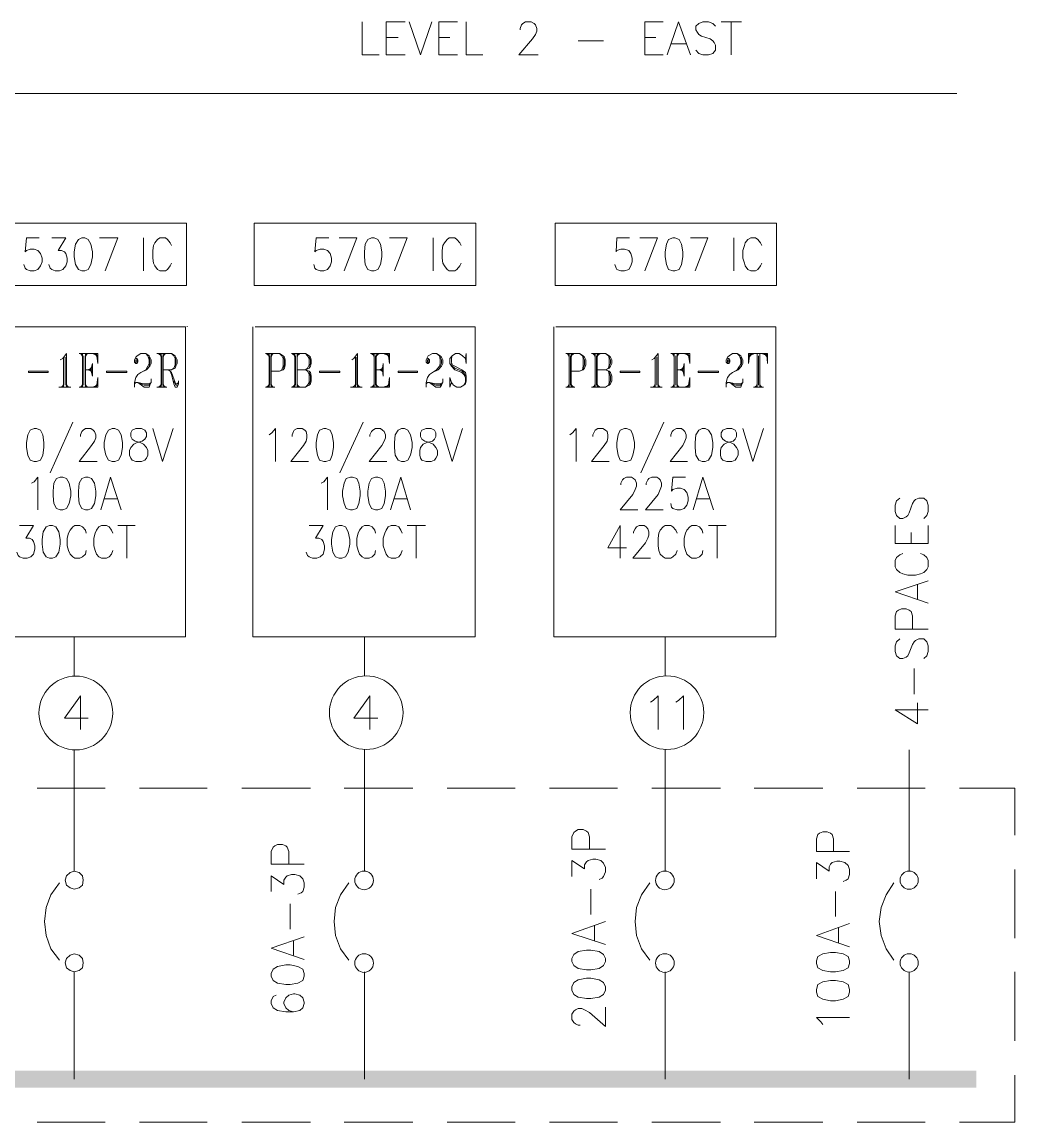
# Model space of a CAD drawing. Header units: inches. Extents: x 0.9 to 46, y 0.8 to 32.4.
# Drawn here: x 39.515 to 41.876, y 10.31 to 12.925 of the extents above; entities that cross this region are included whole.
import ezdxf

# ---------------------------------------------------------------- set-up
doc = ezdxf.new("R2010")
doc.units = ezdxf.units.IN
doc.header["$MEASUREMENT"] = 0
doc.layers.add('PDF_Geometry', color=7, linetype='Continuous')
doc.layers.add('PDF_Solid Fills', color=7, linetype='Continuous')

msp = doc.modelspace()

# ---------------------------------------------------------------- linework, layer by layer
at = {"layer": 'PDF_Geometry', "color": 8, "lineweight": 20, "true_color": 0x808080}
for points in [[(40.3243, 12.9248), (40.3243, 12.8464), (40.3642, 12.8464)], [(40.4258, 12.8464), (40.3808, 12.8464), (40.3808, 12.9248), (40.4258, 12.9248)], [(40.436, 12.9248), (40.4625, 12.8464), (40.4893, 12.9248)], [(40.5509, 12.8464), (40.5059, 12.8464), (40.5059, 12.9248), (40.5509, 12.9248)], [(40.571, 12.9248), (40.571, 12.8464), (40.6109, 12.8464)], [(40.6992, 12.9064), (40.6992, 12.9097), (40.7027, 12.9181), (40.7059, 12.9214), (40.7126, 12.9248), (40.726, 12.9248), (40.7327, 12.9214), (40.7359, 12.9181), (40.7391, 12.9097), (40.7391, 12.9031), (40.7359, 12.8948), (40.7292, 12.8848), (40.696, 12.8464), (40.7426, 12.8464)], [(41.0394, 12.8464), (40.996, 12.8464), (40.996, 12.9248), (41.0394, 12.9248)], [(41.0492, 12.8464), (41.076, 12.9248), (41.1041, 12.8464)], [(41.1641, 12.9148), (41.1577, 12.9214), (41.1475, 12.9248), (41.1341, 12.9248), (41.1242, 12.9214), (41.1175, 12.9148), (41.1175, 12.9064), (41.121, 12.8998), (41.1242, 12.8948), (41.1309, 12.8914), (41.151, 12.8848), (41.1577, 12.8798), (41.1609, 12.8764), (41.1641, 12.8698), (41.1641, 12.8581), (41.1577, 12.8498), (41.1475, 12.8464), (41.1341, 12.8464), (41.1242, 12.8498), (41.1175, 12.8581)], [(41.1775, 12.9248), (41.226, 12.9248)], [(41.2008, 12.9248), (41.2008, 12.8464)], [(40.3808, 12.8881), (40.4092, 12.8881)], [(40.5059, 12.8881), (40.5327, 12.8881)], [(40.8377, 12.8798), (40.8977, 12.8798)], [(40.996, 12.8881), (41.0224, 12.8881)], [(41.0591, 12.8731), (41.0942, 12.8731)], [(41.7374, 12.7548), (2.7, 12.7548)]]:
    msp.add_lwpolyline(points, dxfattribs=at)
at = {"layer": 'PDF_Geometry', "lineweight": 9}
for points in [[(39.3777, 12.4464), (39.9061, 12.4464), (39.9061, 12.2981), (39.3777, 12.2981)], [(40.0675, 12.4464), (40.5943, 12.4464), (40.5943, 12.2981), (40.0675, 12.2981)], [(40.7825, 12.4464), (41.3093, 12.4464), (41.3093, 12.2981), (40.7825, 12.2981)], [(39.6575, 12.4114), (39.6492, 12.4081), (39.6425, 12.3965), (39.6393, 12.3781), (39.6393, 12.3664), (39.6425, 12.3481), (39.6492, 12.3364), (39.6575, 12.3331), (39.6642, 12.3331), (39.6725, 12.3364), (39.6792, 12.3481), (39.6827, 12.3664), (39.6827, 12.3781), (39.6792, 12.3965), (39.6725, 12.4081), (39.6642, 12.4114)], [(40.346, 12.4114), (40.3377, 12.4081), (40.331, 12.3965), (40.3291, 12.3781), (40.3291, 12.3664), (40.331, 12.3481), (40.3377, 12.3364), (40.346, 12.3331), (40.3527, 12.3331), (40.361, 12.3364), (40.3677, 12.3481), (40.3709, 12.3664), (40.3709, 12.3781), (40.3677, 12.3965), (40.361, 12.4081), (40.3527, 12.4114)], [(41.0626, 12.4114), (41.0524, 12.4081), (41.0476, 12.3965), (41.0441, 12.3781), (41.0441, 12.3664), (41.0476, 12.3481), (41.0524, 12.3364), (41.0626, 12.3331), (41.0674, 12.3331), (41.0776, 12.3364), (41.0827, 12.3481), (41.0859, 12.3664), (41.0859, 12.3781), (41.0827, 12.3965), (41.0776, 12.4081), (41.0674, 12.4114)], [(39.6827, 12.0831), (39.6792, 12.0981), (39.6827, 12.1131)], [(39.7861, 12.1164), (39.7894, 12.1164), (39.7894, 12.1215), (39.7861, 12.1215)], [(40.3741, 12.0831), (40.3725, 12.0981), (40.3741, 12.1131)], [(40.4794, 12.1164), (40.4811, 12.1164), (40.4811, 12.1215), (40.4794, 12.1215)], [(41.0891, 12.0831), (41.0859, 12.0981), (41.0891, 12.1131)], [(41.1925, 12.1164), (41.1958, 12.1164), (41.1958, 12.1215), (41.1925, 12.1215)], [(39.5777, 12.0915), (39.5308, 12.0915), (39.5308, 12.0948), (39.5777, 12.0948)], [(39.7644, 12.0915), (39.7159, 12.0915), (39.7159, 12.0948), (39.7644, 12.0948)], [(40.2711, 12.0915), (40.2226, 12.0915), (40.2226, 12.0948), (40.2711, 12.0948)], [(40.4558, 12.0915), (40.4092, 12.0915), (40.4092, 12.0948), (40.4558, 12.0948)], [(40.9842, 12.0915), (40.9376, 12.0915), (40.9376, 12.0948), (40.9842, 12.0948)], [(41.1708, 12.0915), (41.1226, 12.0915), (41.1226, 12.0948), (41.1708, 12.0948)], [(39.5442, 11.9581), (39.5344, 11.9548), (39.5293, 11.9431), (39.5261, 11.9248), (39.5261, 11.9131), (39.5293, 11.8948), (39.5344, 11.8831), (39.5442, 11.8798), (39.5494, 11.8798), (39.5592, 11.8831), (39.5644, 11.8948), (39.5675, 11.9131), (39.5675, 11.9248), (39.5644, 11.9431), (39.5592, 11.9548), (39.5494, 11.9581)], [(39.7293, 11.9581), (39.721, 11.9548), (39.7143, 11.9431), (39.7108, 11.9248), (39.7108, 11.9131), (39.7143, 11.8948), (39.721, 11.8831), (39.7293, 11.8798), (39.736, 11.8798), (39.7443, 11.8831), (39.751, 11.8948), (39.7542, 11.9131), (39.7542, 11.9248), (39.751, 11.9431), (39.7443, 11.9548), (39.736, 11.9581)], [(39.7861, 11.9581), (39.7775, 11.9548), (39.7743, 11.9481), (39.7743, 11.9398), (39.7775, 11.9331), (39.7842, 11.9281), (39.796, 11.9248), (39.8043, 11.9214), (39.811, 11.9131), (39.8142, 11.9064), (39.8142, 11.8948), (39.811, 11.8881), (39.8075, 11.8831), (39.7992, 11.8798), (39.7861, 11.8798), (39.7775, 11.8831), (39.7743, 11.8881), (39.7708, 11.8948), (39.7708, 11.9064), (39.7743, 11.9131), (39.781, 11.9214), (39.7893, 11.9248), (39.8011, 11.9281), (39.8075, 11.9331), (39.811, 11.9398), (39.811, 11.9481), (39.8075, 11.9548), (39.7992, 11.9581)], [(40.2325, 11.9581), (40.2226, 11.9548), (40.2175, 11.9431), (40.2143, 11.9248), (40.2143, 11.9131), (40.2175, 11.8948), (40.2226, 11.8831), (40.2325, 11.8798), (40.2376, 11.8798), (40.2475, 11.8831), (40.2526, 11.8948), (40.2561, 11.9131), (40.2561, 11.9248), (40.2526, 11.9431), (40.2475, 11.9548), (40.2376, 11.9581)], [(40.4175, 11.9581), (40.4092, 11.9548), (40.4025, 11.9431), (40.4009, 11.9248), (40.4009, 11.9131), (40.4025, 11.8948), (40.4092, 11.8831), (40.4175, 11.8798), (40.4242, 11.8798), (40.4325, 11.8831), (40.4392, 11.8948), (40.4427, 11.9131), (40.4427, 11.9248), (40.4392, 11.9431), (40.4325, 11.9548), (40.4242, 11.9581)], [(40.4759, 11.9581), (40.466, 11.9548), (40.4625, 11.9481), (40.4625, 11.9398), (40.466, 11.9331), (40.4727, 11.9281), (40.4842, 11.9248), (40.4925, 11.9214), (40.4992, 11.9131), (40.5027, 11.9064), (40.5027, 11.8948), (40.4992, 11.8881), (40.496, 11.8831), (40.4877, 11.8798), (40.4759, 11.8798), (40.466, 11.8831), (40.4625, 11.8881), (40.4609, 11.8948), (40.4609, 11.9064), (40.4625, 11.9131), (40.4692, 11.9214), (40.4775, 11.9248), (40.4909, 11.9281), (40.496, 11.9331), (40.4992, 11.9398), (40.4992, 11.9481), (40.496, 11.9548), (40.4877, 11.9581)], [(40.9475, 11.9581), (40.9376, 11.9548), (40.9325, 11.9431), (40.9293, 11.9248), (40.9293, 11.9131), (40.9325, 11.8948), (40.9376, 11.8831), (40.9475, 11.8798), (40.9526, 11.8798), (40.9625, 11.8831), (40.9676, 11.8948), (40.9711, 11.9131), (40.9711, 11.9248), (40.9676, 11.9431), (40.9625, 11.9548), (40.9526, 11.9581)], [(41.1325, 11.9581), (41.1242, 11.9548), (41.1175, 11.9431), (41.1159, 11.9248), (41.1159, 11.9131), (41.1175, 11.8948), (41.1242, 11.8831), (41.1325, 11.8798), (41.1392, 11.8798), (41.1475, 11.8831), (41.1542, 11.8948), (41.1577, 11.9131), (41.1577, 11.9248), (41.1542, 11.9431), (41.1475, 11.9548), (41.1392, 11.9581)], [(41.1909, 11.9581), (41.181, 11.9548), (41.1775, 11.9481), (41.1775, 11.9398), (41.181, 11.9331), (41.1877, 11.9281), (41.1992, 11.9248), (41.2075, 11.9214), (41.2142, 11.9131), (41.2177, 11.9064), (41.2177, 11.8948), (41.2142, 11.8881), (41.211, 11.8831), (41.2027, 11.8798), (41.1909, 11.8798), (41.181, 11.8831), (41.1775, 11.8881), (41.1759, 11.8948), (41.1759, 11.9064), (41.1775, 11.9131), (41.1842, 11.9214), (41.1925, 11.9248), (41.2059, 11.9281), (41.211, 11.9331), (41.2142, 11.9398), (41.2142, 11.9481), (41.211, 11.9548), (41.2027, 11.9581)], [(39.6058, 11.8431), (39.5975, 11.8398), (39.5908, 11.8281), (39.5892, 11.8098), (39.5892, 11.7981), (39.5908, 11.7798), (39.5975, 11.7681), (39.6058, 11.7648), (39.6125, 11.7648), (39.6208, 11.7681), (39.6275, 11.7798), (39.631, 11.7981), (39.631, 11.8098), (39.6275, 11.8281), (39.6208, 11.8398), (39.6125, 11.8431)], [(39.6658, 11.8431), (39.6575, 11.8398), (39.6508, 11.8281), (39.6492, 11.8098), (39.6492, 11.7981), (39.6508, 11.7798), (39.6575, 11.7681), (39.6658, 11.7648), (39.6725, 11.7648), (39.6808, 11.7681), (39.6875, 11.7798), (39.691, 11.7981), (39.691, 11.8098), (39.6875, 11.8281), (39.6808, 11.8398), (39.6725, 11.8431)], [(40.2959, 11.8431), (40.2861, 11.8398), (40.281, 11.8281), (40.2774, 11.8098), (40.2774, 11.7981), (40.281, 11.7798), (40.2861, 11.7681), (40.2959, 11.7648), (40.3011, 11.7648), (40.3109, 11.7681), (40.316, 11.7798), (40.3192, 11.7981), (40.3192, 11.8098), (40.316, 11.8281), (40.3109, 11.8398), (40.3011, 11.8431)], [(40.3559, 11.8431), (40.346, 11.8398), (40.3409, 11.8281), (40.3377, 11.8098), (40.3377, 11.7981), (40.3409, 11.7798), (40.346, 11.7681), (40.3559, 11.7648), (40.361, 11.7648), (40.3709, 11.7681), (40.376, 11.7798), (40.3792, 11.7981), (40.3792, 11.8098), (40.376, 11.8281), (40.3709, 11.8398), (40.361, 11.8431)], [(39.5809, 11.7281), (39.5726, 11.7248), (39.5659, 11.7131), (39.5628, 11.6948), (39.5628, 11.6831), (39.5659, 11.6648), (39.5726, 11.6531), (39.5809, 11.6498), (39.5876, 11.6498), (39.5959, 11.6531), (39.6026, 11.6648), (39.6058, 11.6831), (39.6058, 11.6948), (39.6026, 11.7131), (39.5959, 11.7248), (39.5876, 11.7281)], [(40.2691, 11.7281), (40.2609, 11.7248), (40.2541, 11.7131), (40.251, 11.6948), (40.251, 11.6831), (40.2541, 11.6648), (40.2609, 11.6531), (40.2691, 11.6498), (40.2758, 11.6498), (40.2841, 11.6531), (40.2908, 11.6648), (40.2944, 11.6831), (40.2944, 11.6948), (40.2908, 11.7131), (40.2841, 11.7248), (40.2758, 11.7281)], [(39.6393, 10.9065), (39.6294, 10.9031), (39.6208, 10.8948), (39.6176, 10.8848), (39.6208, 10.8731), (39.6294, 10.8665), (39.6393, 10.8631), (39.6508, 10.8665), (39.6594, 10.8731), (39.661, 10.8848), (39.6594, 10.8948), (39.6508, 10.9031)], [(39.6393, 10.7098), (39.6294, 10.7065), (39.6208, 10.6981), (39.6176, 10.6881), (39.6208, 10.6765), (39.6294, 10.6698), (39.6393, 10.6665), (39.6508, 10.6698), (39.6594, 10.6765), (39.661, 10.6881), (39.6594, 10.6981), (39.6508, 10.7065)], [(40.8227, 10.6915), (40.8275, 10.6815), (40.8377, 10.6748), (40.8575, 10.6715), (40.8677, 10.6715), (40.8875, 10.6748), (40.8977, 10.6815), (40.9025, 10.6915), (40.9025, 10.6981), (40.8977, 10.7081), (40.8875, 10.7148), (40.8677, 10.7181), (40.8575, 10.7181), (40.8377, 10.7148), (40.8275, 10.7081), (40.8227, 10.6981)], [(41.4043, 10.6865), (41.4075, 10.6765), (41.4193, 10.6698), (41.4375, 10.6665), (41.4493, 10.6665), (41.4675, 10.6698), (41.4793, 10.6765), (41.4825, 10.6865), (41.4825, 10.6931), (41.4793, 10.7032), (41.4675, 10.7098), (41.4493, 10.7131), (41.4375, 10.7131), (41.4193, 10.7098), (41.4075, 10.7032), (41.4043, 10.6931)], [(40.1077, 10.6565), (40.1125, 10.6465), (40.1227, 10.6398), (40.1425, 10.6365), (40.1527, 10.6365), (40.1709, 10.6398), (40.1827, 10.6465), (40.1859, 10.6565), (40.1859, 10.6631), (40.1827, 10.6731), (40.1709, 10.6798), (40.1527, 10.6831), (40.1425, 10.6831), (40.1227, 10.6798), (40.1125, 10.6731), (40.1077, 10.6631)], [(40.8227, 10.6231), (40.8275, 10.6131), (40.8377, 10.6065), (40.8575, 10.6031), (40.8677, 10.6031), (40.8875, 10.6065), (40.8977, 10.6131), (40.9025, 10.6231), (40.9025, 10.6315), (40.8977, 10.6415), (40.8875, 10.6481), (40.8677, 10.6515), (40.8575, 10.6515), (40.8377, 10.6481), (40.8275, 10.6415), (40.8227, 10.6315)], [(41.4043, 10.6182), (41.4075, 10.6081), (41.4193, 10.6015), (41.4375, 10.5981), (41.4493, 10.5981), (41.4675, 10.6015), (41.4793, 10.6081), (41.4825, 10.6182), (41.4825, 10.6248), (41.4793, 10.6365), (41.4675, 10.6431), (41.4493, 10.6465), (41.4375, 10.6465), (41.4193, 10.6431), (41.4075, 10.6365), (41.4043, 10.6248)]]:
    msp.add_lwpolyline(points, close=True, dxfattribs=at)
for points in [[(39.5561, 12.4114), (39.5261, 12.4114), (39.5226, 12.3781), (39.5261, 12.3815), (39.5344, 12.3848), (39.5442, 12.3848), (39.5525, 12.3815), (39.5592, 12.3748), (39.5628, 12.3631), (39.5628, 12.3548), (39.5592, 12.3448), (39.5525, 12.3364), (39.5442, 12.3331), (39.5344, 12.3331), (39.5261, 12.3364), (39.5226, 12.3398), (39.5194, 12.3481)], [(39.586, 12.4114), (39.6192, 12.4114), (39.601, 12.3815), (39.6093, 12.3815), (39.616, 12.3781), (39.6192, 12.3748), (39.6227, 12.3631), (39.6227, 12.3548), (39.6192, 12.3448), (39.6125, 12.3364), (39.6042, 12.3331), (39.5943, 12.3331), (39.586, 12.3364), (39.5825, 12.3398), (39.5793, 12.3481)], [(39.7127, 12.3331), (39.7427, 12.4114), (39.6993, 12.4114)], [(39.8043, 12.4114), (39.8043, 12.3331)], [(39.871, 12.3931), (39.8675, 12.3998), (39.8611, 12.4081), (39.856, 12.4114), (39.8426, 12.4114), (39.8375, 12.4081), (39.8311, 12.3998), (39.8276, 12.3931), (39.826, 12.3815), (39.826, 12.3631), (39.8276, 12.3514), (39.8311, 12.3448), (39.8375, 12.3364), (39.8426, 12.3331), (39.856, 12.3331), (39.8611, 12.3364), (39.8675, 12.3448), (39.871, 12.3514)], [(40.2443, 12.4114), (40.2143, 12.4114), (40.2111, 12.3781), (40.2143, 12.3815), (40.2242, 12.3848), (40.2325, 12.3848), (40.2411, 12.3815), (40.2475, 12.3748), (40.251, 12.3631), (40.251, 12.3548), (40.2475, 12.3448), (40.2411, 12.3364), (40.2325, 12.3331), (40.2242, 12.3331), (40.2143, 12.3364), (40.2111, 12.3398), (40.2092, 12.3481)], [(40.281, 12.3331), (40.3109, 12.4114), (40.2691, 12.4114)], [(40.4009, 12.3331), (40.4309, 12.4114), (40.3891, 12.4114)], [(40.4925, 12.4114), (40.4925, 12.3331)], [(40.5592, 12.3931), (40.556, 12.3998), (40.5493, 12.4081), (40.5442, 12.4114), (40.5308, 12.4114), (40.526, 12.4081), (40.5193, 12.3998), (40.5158, 12.3931), (40.5142, 12.3815), (40.5142, 12.3631), (40.5158, 12.3514), (40.5193, 12.3448), (40.526, 12.3364), (40.5308, 12.3331), (40.5442, 12.3331), (40.5493, 12.3364), (40.556, 12.3448), (40.5592, 12.3514)], [(40.9593, 12.4114), (40.9293, 12.4114), (40.9277, 12.3781), (40.9293, 12.3815), (40.9392, 12.3848), (40.9475, 12.3848), (40.9577, 12.3815), (40.9625, 12.3748), (40.966, 12.3631), (40.966, 12.3548), (40.9625, 12.3448), (40.9577, 12.3364), (40.9475, 12.3331), (40.9392, 12.3331), (40.9293, 12.3364), (40.9277, 12.3398), (40.9242, 12.3481)], [(40.996, 12.3331), (41.0259, 12.4114), (40.9842, 12.4114)], [(41.1159, 12.3331), (41.1459, 12.4114), (41.1041, 12.4114)], [(41.2075, 12.4114), (41.2075, 12.3331)], [(41.2742, 12.3931), (41.271, 12.3998), (41.2643, 12.4081), (41.2592, 12.4114), (41.2477, 12.4114), (41.241, 12.4081), (41.2343, 12.3998), (41.2327, 12.3931), (41.2292, 12.3815), (41.2292, 12.3631), (41.2327, 12.3514), (41.2343, 12.3448), (41.241, 12.3364), (41.2477, 12.3331), (41.2592, 12.3331), (41.2643, 12.3364), (41.271, 12.3448), (41.2742, 12.3514)], [(39.3761, 12.1998), (39.3761, 11.4631), (39.9041, 11.4631), (39.9041, 12.1998), (39.3809, 12.1998)], [(39.9077, 12.1998), (39.9077, 12.2014)], [(40.0643, 12.1998), (40.0643, 11.4631), (40.5927, 11.4631), (40.5927, 12.1998), (40.0694, 12.1998)], [(40.7793, 12.1998), (40.7793, 11.4631), (41.3077, 11.4631), (41.3077, 12.1998), (40.7841, 12.1998)], [(39.6208, 12.0564), (39.6208, 12.1365), (39.6125, 12.1248), (39.6058, 12.1215)], [(39.6508, 12.1365), (39.6958, 12.1365), (39.6958, 12.1131), (39.6926, 12.1365)], [(39.6543, 12.1365), (39.6594, 12.1314)], [(39.6575, 12.1365), (39.6594, 12.1281)], [(39.6594, 12.1365), (39.6594, 12.0564)], [(39.6658, 12.1365), (39.6658, 12.0564)], [(39.6677, 12.1365), (39.6658, 12.1281)], [(39.6709, 12.1365), (39.6658, 12.1314)], [(39.6827, 12.1365), (39.6958, 12.1314)], [(39.6875, 12.1365), (39.6958, 12.1281)], [(39.691, 12.1365), (39.6958, 12.1248)], [(39.7861, 12.1248), (39.7893, 12.1248), (39.7909, 12.1215), (39.7909, 12.1164), (39.7893, 12.1131), (39.7861, 12.1131), (39.7826, 12.1164), (39.7826, 12.1215), (39.7861, 12.1281), (39.7893, 12.1314), (39.7976, 12.1365), (39.8094, 12.1365), (39.8177, 12.1314), (39.8193, 12.1281), (39.8225, 12.1215), (39.8225, 12.1131), (39.8193, 12.1065), (39.811, 12.0981), (39.7976, 12.0915), (39.7909, 12.0865), (39.7861, 12.0798), (39.7826, 12.0681), (39.7826, 12.0564)], [(39.8094, 12.1365), (39.8142, 12.1314), (39.8177, 12.1215), (39.8177, 12.1131), (39.8142, 12.1065), (39.8094, 12.0981), (39.7976, 12.0915)], [(39.8359, 12.1365), (39.871, 12.1365), (39.8793, 12.1314), (39.8809, 12.1281), (39.8844, 12.1215), (39.8844, 12.1131), (39.8809, 12.1065), (39.8793, 12.1015), (39.871, 12.0981), (39.8509, 12.0981)], [(39.8394, 12.1365), (39.8461, 12.1314)], [(39.8426, 12.1365), (39.8461, 12.1281)], [(39.8461, 12.1365), (39.8461, 12.0564)], [(39.8509, 12.1365), (39.8509, 12.0564)], [(39.8544, 12.1365), (39.8509, 12.1281)], [(39.856, 12.1365), (39.8509, 12.1314)], [(39.871, 12.1365), (39.8761, 12.1314), (39.8793, 12.1248), (39.8793, 12.1098), (39.8761, 12.1015), (39.871, 12.0981)], [(40.0943, 12.1365), (40.1275, 12.1365), (40.1358, 12.1314), (40.1393, 12.1281), (40.1409, 12.1215), (40.1409, 12.1098), (40.1393, 12.1015), (40.1358, 12.0981), (40.1275, 12.0948), (40.1077, 12.0948)], [(40.0959, 12.1365), (40.1026, 12.1314)], [(40.0994, 12.1365), (40.1026, 12.1281)], [(40.1026, 12.1365), (40.1026, 12.0564)], [(40.1077, 12.1365), (40.1077, 12.0564)], [(40.1109, 12.1365), (40.1077, 12.1281)], [(40.1125, 12.1365), (40.1077, 12.1314)], [(40.1275, 12.1365), (40.1326, 12.1314), (40.1358, 12.1248), (40.1358, 12.1065), (40.1326, 12.0981), (40.1275, 12.0948)], [(40.1559, 12.1365), (40.1894, 12.1365), (40.1977, 12.1314), (40.2009, 12.1281), (40.2025, 12.1215), (40.2025, 12.1131), (40.2009, 12.1065), (40.1977, 12.1015), (40.1894, 12.0981), (40.1977, 12.0948), (40.2009, 12.0915), (40.2025, 12.0831), (40.2025, 12.0715), (40.2009, 12.0648), (40.1977, 12.0614), (40.1894, 12.0564), (40.1559, 12.0564)], [(40.1575, 12.1365), (40.1642, 12.1314)], [(40.161, 12.1365), (40.1642, 12.1281)], [(40.1642, 12.1365), (40.1642, 12.0564)], [(40.1693, 12.1365), (40.1693, 12.0564)], [(40.1894, 12.1365), (40.1942, 12.1314), (40.1977, 12.1248), (40.1977, 12.1098), (40.1942, 12.1015), (40.1894, 12.0981), (40.1693, 12.0981)], [(40.1725, 12.1365), (40.1693, 12.1281)], [(40.176, 12.1365), (40.1693, 12.1314)], [(40.3125, 12.0564), (40.3125, 12.1365), (40.3042, 12.1248), (40.2991, 12.1215)], [(40.3441, 12.1365), (40.3891, 12.1365), (40.3891, 12.1131), (40.3859, 12.1365)], [(40.346, 12.1365), (40.3527, 12.1314)], [(40.3492, 12.1365), (40.3527, 12.1281)], [(40.3527, 12.1365), (40.3527, 12.0564)], [(40.3575, 12.1365), (40.3575, 12.0564)], [(40.361, 12.1365), (40.3575, 12.1281)], [(40.3642, 12.1365), (40.3575, 12.1314)], [(40.3741, 12.1365), (40.3891, 12.1314)], [(40.3808, 12.1365), (40.3891, 12.1281)], [(40.3827, 12.1365), (40.3891, 12.1248)], [(40.4794, 12.1248), (40.481, 12.1248), (40.4842, 12.1215), (40.4842, 12.1164), (40.481, 12.1131), (40.4794, 12.1131), (40.4759, 12.1164), (40.4759, 12.1215), (40.4794, 12.1281), (40.481, 12.1314), (40.4909, 12.1365), (40.5008, 12.1365), (40.5094, 12.1314), (40.5126, 12.1281), (40.5158, 12.1215), (40.5158, 12.1131), (40.5126, 12.1065), (40.5043, 12.0981), (40.4909, 12.0915), (40.4842, 12.0865), (40.4794, 12.0798), (40.4759, 12.0681), (40.4759, 12.0564)], [(40.5008, 12.1365), (40.5075, 12.1314), (40.5094, 12.1215), (40.5094, 12.1131), (40.5075, 12.1065), (40.5008, 12.0981), (40.4909, 12.0915)], [(40.5694, 12.1248), (40.571, 12.1365), (40.571, 12.1131), (40.5694, 12.1248), (40.5627, 12.1314), (40.5544, 12.1365), (40.5461, 12.1365), (40.5375, 12.1314), (40.5327, 12.1248), (40.5327, 12.1131), (40.5359, 12.1065), (40.5442, 12.0981), (40.5611, 12.0915), (40.5659, 12.0865), (40.5694, 12.0798), (40.5694, 12.0681), (40.5659, 12.0614)], [(40.8077, 12.1365), (40.8409, 12.1365), (40.8492, 12.1314), (40.8527, 12.1281), (40.8559, 12.1215), (40.8559, 12.1098), (40.8527, 12.1015), (40.8492, 12.0981), (40.8409, 12.0948), (40.8208, 12.0948)], [(40.8109, 12.1365), (40.816, 12.1314)], [(40.8125, 12.1365), (40.816, 12.1281)], [(40.816, 12.1365), (40.816, 12.0564)], [(40.8208, 12.1365), (40.8208, 12.0564)], [(40.8243, 12.1365), (40.8208, 12.1281)], [(40.8275, 12.1365), (40.8208, 12.1314)], [(40.8409, 12.1365), (40.8476, 12.1314), (40.8492, 12.1248), (40.8492, 12.1065), (40.8476, 12.0981), (40.8409, 12.0948)], [(40.8693, 12.1365), (40.9025, 12.1365), (40.9108, 12.1314), (40.9143, 12.1281), (40.9175, 12.1215), (40.9175, 12.1131), (40.9143, 12.1065), (40.9108, 12.1015), (40.9025, 12.0981), (40.9108, 12.0948), (40.9143, 12.0915), (40.9175, 12.0831), (40.9175, 12.0715), (40.9143, 12.0648), (40.9108, 12.0614), (40.9025, 12.0564), (40.8693, 12.0564)], [(40.8725, 12.1365), (40.8776, 12.1314)], [(40.8744, 12.1365), (40.8776, 12.1281)], [(40.8776, 12.1365), (40.8776, 12.0564)], [(40.8827, 12.1365), (40.8827, 12.0564)], [(40.9025, 12.1365), (40.9092, 12.1314), (40.9108, 12.1248), (40.9108, 12.1098), (40.9092, 12.1015), (40.9025, 12.0981), (40.8827, 12.0981)], [(40.8859, 12.1365), (40.8827, 12.1281)], [(40.8894, 12.1365), (40.8827, 12.1314)], [(41.0275, 12.0564), (41.0275, 12.1365), (41.0177, 12.1248), (41.0125, 12.1215)], [(41.0575, 12.1365), (41.1025, 12.1365), (41.1025, 12.1131), (41.0993, 12.1365)], [(41.061, 12.1365), (41.0658, 12.1314)], [(41.0626, 12.1365), (41.0658, 12.1281)], [(41.0658, 12.1365), (41.0658, 12.0564)], [(41.0725, 12.1365), (41.0725, 12.0564)], [(41.0741, 12.1365), (41.0725, 12.1281)], [(41.0776, 12.1365), (41.0725, 12.1314)], [(41.0891, 12.1365), (41.1025, 12.1314)], [(41.0942, 12.1365), (41.1025, 12.1281)], [(41.0977, 12.1365), (41.1025, 12.1248)], [(41.1925, 12.1248), (41.196, 12.1248), (41.1976, 12.1215), (41.1976, 12.1164), (41.196, 12.1131), (41.1925, 12.1131), (41.1893, 12.1164), (41.1893, 12.1215), (41.1925, 12.1281), (41.196, 12.1314), (41.2043, 12.1365), (41.2158, 12.1365), (41.2244, 12.1314), (41.226, 12.1281), (41.2292, 12.1215), (41.2292, 12.1131), (41.226, 12.1065), (41.2177, 12.0981), (41.2043, 12.0915), (41.1976, 12.0865), (41.1925, 12.0798), (41.1893, 12.0681), (41.1893, 12.0564)], [(41.2158, 12.1365), (41.2209, 12.1314), (41.2244, 12.1215), (41.2244, 12.1131), (41.2209, 12.1065), (41.2158, 12.0981), (41.2043, 12.0915)], [(41.286, 12.1365), (41.2876, 12.1131), (41.2876, 12.1365), (41.2426, 12.1365), (41.2426, 12.1131), (41.2458, 12.1365)], [(41.2493, 12.1365), (41.2426, 12.1248)], [(41.2525, 12.1365), (41.2426, 12.1281)], [(41.2576, 12.1365), (41.2426, 12.1314)], [(41.2627, 12.1365), (41.2627, 12.0564)], [(41.2694, 12.1365), (41.2694, 12.0564)], [(41.2742, 12.1365), (41.2876, 12.1314)], [(41.2793, 12.1365), (41.2876, 12.1281)], [(41.2825, 12.1365), (41.2876, 12.1248)], [(39.6141, 12.1281), (39.6141, 12.0564)], [(39.6176, 12.1281), (39.6176, 12.0614)], [(39.6626, 12.1314), (39.6626, 12.0614)], [(39.8177, 12.1281), (39.8193, 12.1215), (39.8193, 12.1131), (39.8177, 12.1065)], [(39.8477, 12.1314), (39.8477, 12.0614)], [(39.8793, 12.1281), (39.8809, 12.1215), (39.8809, 12.1131), (39.8793, 12.1065)], [(40.1042, 12.1314), (40.1042, 12.0614)], [(40.1358, 12.1281), (40.1393, 12.1215), (40.1393, 12.1098), (40.1358, 12.1015)], [(40.1658, 12.1314), (40.1658, 12.0614)], [(40.1977, 12.1281), (40.2009, 12.1215), (40.2009, 12.1131), (40.1977, 12.1065)], [(40.3078, 12.1281), (40.3078, 12.0564)], [(40.3109, 12.1281), (40.3109, 12.0614)], [(40.3559, 12.1314), (40.3559, 12.0614)], [(40.5094, 12.1281), (40.5126, 12.1215), (40.5126, 12.1131), (40.5094, 12.1065)], [(40.5375, 12.1314), (40.5359, 12.1248), (40.5359, 12.1164), (40.5375, 12.1098), (40.5442, 12.1065), (40.5611, 12.0981), (40.5694, 12.0915), (40.571, 12.0831), (40.571, 12.0715), (40.5694, 12.0648), (40.5659, 12.0614), (40.5576, 12.0564), (40.5493, 12.0564), (40.541, 12.0614), (40.5359, 12.0681), (40.5327, 12.0798), (40.5327, 12.0564), (40.5359, 12.0681)], [(40.5359, 12.1131), (40.5375, 12.1065), (40.5442, 12.1015), (40.5611, 12.0948), (40.5659, 12.0915), (40.5694, 12.0831)], [(40.8192, 12.1314), (40.8192, 12.0614)], [(40.8492, 12.1281), (40.8527, 12.1215), (40.8527, 12.1098), (40.8492, 12.1015)], [(40.8808, 12.1314), (40.8808, 12.0614)], [(40.9108, 12.1281), (40.9143, 12.1215), (40.9143, 12.1131), (40.9108, 12.1065)], [(41.0208, 12.1281), (41.0208, 12.0564)], [(41.0244, 12.1281), (41.0244, 12.0614)], [(41.0693, 12.1314), (41.0693, 12.0614)], [(41.2244, 12.1281), (41.226, 12.1215), (41.226, 12.1131), (41.2244, 12.1065)], [(41.2659, 12.1314), (41.2659, 12.0614)], [(39.6658, 12.0981), (39.6827, 12.0981)], [(39.6827, 12.1015), (39.6709, 12.0981), (39.6827, 12.0948)], [(39.6827, 12.1065), (39.676, 12.0981), (39.6827, 12.0915)], [(39.8627, 12.0981), (39.8675, 12.0948), (39.871, 12.0865), (39.8761, 12.0648), (39.8793, 12.0564), (39.8844, 12.0564), (39.8876, 12.0648), (39.8876, 12.0715)], [(39.8675, 12.0948), (39.871, 12.0915), (39.8793, 12.0681), (39.8809, 12.0648), (39.8844, 12.0648), (39.8876, 12.0681)], [(40.1894, 12.0981), (40.1942, 12.0948), (40.1977, 12.0865), (40.1977, 12.0681), (40.1942, 12.0614), (40.1894, 12.0564)], [(40.1977, 12.0915), (40.2009, 12.0831), (40.2009, 12.0715), (40.1977, 12.0648)], [(40.3575, 12.0981), (40.3741, 12.0981)], [(40.3741, 12.1015), (40.3642, 12.0981), (40.3741, 12.0948)], [(40.3741, 12.1065), (40.3693, 12.0981), (40.3741, 12.0915)], [(40.9025, 12.0981), (40.9092, 12.0948), (40.9108, 12.0865), (40.9108, 12.0681), (40.9092, 12.0614), (40.9025, 12.0564)], [(40.9108, 12.0915), (40.9143, 12.0831), (40.9143, 12.0715), (40.9108, 12.0648)], [(41.0725, 12.0981), (41.0891, 12.0981)], [(41.0891, 12.1015), (41.0776, 12.0981), (41.0891, 12.0948)], [(41.0891, 12.1065), (41.0827, 12.0981), (41.0891, 12.0915)], [(39.6026, 12.0564), (39.631, 12.0564)], [(39.6141, 12.0614), (39.6093, 12.0564)], [(39.6141, 12.0648), (39.6125, 12.0564)], [(39.6208, 12.0648), (39.6227, 12.0564)], [(39.6208, 12.0614), (39.6259, 12.0564)], [(39.6508, 12.0564), (39.6958, 12.0564), (39.6958, 12.0798), (39.6926, 12.0564)], [(39.6594, 12.0614), (39.6543, 12.0564)], [(39.6594, 12.0648), (39.6575, 12.0564)], [(39.6658, 12.0648), (39.6677, 12.0564)], [(39.6658, 12.0614), (39.6709, 12.0564)], [(39.6827, 12.0564), (39.6958, 12.0614)], [(39.6875, 12.0564), (39.6958, 12.0648)], [(39.691, 12.0564), (39.6958, 12.0681)], [(39.7826, 12.0648), (39.7861, 12.0681), (39.7909, 12.0681), (39.8059, 12.0648), (39.8177, 12.0648), (39.8225, 12.0681)], [(39.8225, 12.0764), (39.8225, 12.0681), (39.8193, 12.0614), (39.8177, 12.0564), (39.8059, 12.0564), (39.7909, 12.0681), (39.8059, 12.0614), (39.8177, 12.0614), (39.8193, 12.0648)], [(39.8359, 12.0564), (39.8592, 12.0564)], [(39.8461, 12.0614), (39.8394, 12.0564)], [(39.8461, 12.0648), (39.8426, 12.0564)], [(39.8509, 12.0648), (39.8544, 12.0564)], [(39.8509, 12.0614), (39.856, 12.0564)], [(39.8761, 12.0715), (39.8793, 12.0648), (39.8809, 12.0614), (39.8844, 12.0614)], [(40.0943, 12.0564), (40.116, 12.0564)], [(40.1026, 12.0614), (40.0959, 12.0564)], [(40.1026, 12.0648), (40.0994, 12.0564)], [(40.1077, 12.0648), (40.1109, 12.0564)], [(40.1077, 12.0614), (40.1125, 12.0564)], [(40.1642, 12.0614), (40.1575, 12.0564)], [(40.1642, 12.0648), (40.161, 12.0564)], [(40.1693, 12.0648), (40.1725, 12.0564)], [(40.1693, 12.0614), (40.176, 12.0564)], [(40.2959, 12.0564), (40.3243, 12.0564)], [(40.3078, 12.0614), (40.3011, 12.0564)], [(40.3078, 12.0648), (40.3042, 12.0564)], [(40.3125, 12.0648), (40.316, 12.0564)], [(40.3125, 12.0614), (40.3192, 12.0564)], [(40.3441, 12.0564), (40.3891, 12.0564), (40.3891, 12.0798), (40.3859, 12.0564)], [(40.3527, 12.0614), (40.346, 12.0564)], [(40.3527, 12.0648), (40.3492, 12.0564)], [(40.3575, 12.0648), (40.361, 12.0564)], [(40.3575, 12.0614), (40.3642, 12.0564)], [(40.3741, 12.0564), (40.3891, 12.0614)], [(40.3808, 12.0564), (40.3891, 12.0648)], [(40.3827, 12.0564), (40.3891, 12.0681)], [(40.4759, 12.0648), (40.4794, 12.0681), (40.4842, 12.0681), (40.4992, 12.0648), (40.5094, 12.0648), (40.5158, 12.0681)], [(40.5158, 12.0764), (40.5158, 12.0681), (40.5126, 12.0614), (40.5094, 12.0564), (40.4992, 12.0564), (40.4842, 12.0681), (40.4992, 12.0614), (40.5094, 12.0614), (40.5126, 12.0648)], [(40.8077, 12.0564), (40.8294, 12.0564)], [(40.816, 12.0614), (40.8109, 12.0564)], [(40.816, 12.0648), (40.8125, 12.0564)], [(40.8208, 12.0648), (40.8243, 12.0564)], [(40.8208, 12.0614), (40.8275, 12.0564)], [(40.8776, 12.0614), (40.8725, 12.0564)], [(40.8776, 12.0648), (40.8744, 12.0564)], [(40.8827, 12.0648), (40.8859, 12.0564)], [(40.8827, 12.0614), (40.8894, 12.0564)], [(41.0094, 12.0564), (41.0374, 12.0564)], [(41.0208, 12.0614), (41.0161, 12.0564)], [(41.0208, 12.0648), (41.0177, 12.0564)], [(41.0275, 12.0648), (41.0291, 12.0564)], [(41.0275, 12.0614), (41.0326, 12.0564)], [(41.0575, 12.0564), (41.1025, 12.0564), (41.1025, 12.0798), (41.0993, 12.0564)], [(41.0658, 12.0614), (41.061, 12.0564)], [(41.0658, 12.0648), (41.0626, 12.0564)], [(41.0725, 12.0648), (41.0741, 12.0564)], [(41.0725, 12.0614), (41.0776, 12.0564)], [(41.0891, 12.0564), (41.1025, 12.0614)], [(41.0942, 12.0564), (41.1025, 12.0648)], [(41.0977, 12.0564), (41.1025, 12.0681)], [(41.1893, 12.0648), (41.1925, 12.0681), (41.1976, 12.0681), (41.2126, 12.0648), (41.2244, 12.0648), (41.2292, 12.0681)], [(41.2292, 12.0764), (41.2292, 12.0681), (41.226, 12.0614), (41.2244, 12.0564), (41.2126, 12.0564), (41.1976, 12.0681), (41.2126, 12.0614), (41.2244, 12.0614), (41.226, 12.0648)], [(41.2544, 12.0564), (41.2777, 12.0564)], [(41.2627, 12.0614), (41.2576, 12.0564)], [(41.2627, 12.0648), (41.2608, 12.0564)], [(41.2694, 12.0648), (41.271, 12.0564)], [(41.2694, 12.0614), (41.2742, 12.0564)], [(39.6358, 11.9731), (39.5825, 11.8531)], [(39.6543, 11.9398), (39.6543, 11.9431), (39.6575, 11.9515), (39.661, 11.9548), (39.6658, 11.9581), (39.6792, 11.9581), (39.6843, 11.9548), (39.6875, 11.9515), (39.691, 11.9431), (39.691, 11.9364), (39.6875, 11.9281), (39.6808, 11.9181), (39.6508, 11.8798), (39.6942, 11.8798)], [(39.826, 11.9581), (39.8493, 11.8798), (39.8742, 11.9581)], [(40.1026, 11.9431), (40.1093, 11.9481), (40.1176, 11.9581), (40.1176, 11.8798)], [(40.1575, 11.9398), (40.1575, 11.9431), (40.161, 11.9515), (40.1626, 11.9548), (40.1693, 11.9581), (40.1811, 11.9581), (40.1875, 11.9548), (40.191, 11.9515), (40.1926, 11.9431), (40.1926, 11.9364), (40.191, 11.9281), (40.1843, 11.9181), (40.1543, 11.8798), (40.1961, 11.8798)], [(40.3259, 11.9731), (40.2711, 11.8531)], [(40.3425, 11.9398), (40.3425, 11.9431), (40.346, 11.9515), (40.3492, 11.9548), (40.3559, 11.9581), (40.3677, 11.9581), (40.3725, 11.9548), (40.376, 11.9515), (40.3792, 11.9431), (40.3792, 11.9364), (40.376, 11.9281), (40.3709, 11.9181), (40.3409, 11.8798), (40.3827, 11.8798)], [(40.5142, 11.9581), (40.5375, 11.8798), (40.5627, 11.9581)], [(40.8176, 11.9431), (40.8243, 11.9481), (40.8326, 11.9581), (40.8326, 11.8798)], [(40.8725, 11.9398), (40.8725, 11.9431), (40.876, 11.9515), (40.8776, 11.9548), (40.8843, 11.9581), (40.8958, 11.9581), (40.9025, 11.9548), (40.906, 11.9515), (40.9076, 11.9431), (40.9076, 11.9364), (40.906, 11.9281), (40.8993, 11.9181), (40.8693, 11.8798), (40.9108, 11.8798)], [(41.0409, 11.9731), (40.9861, 11.8531)], [(41.0575, 11.9398), (41.0575, 11.9431), (41.061, 11.9515), (41.0642, 11.9548), (41.0709, 11.9581), (41.0827, 11.9581), (41.0875, 11.9548), (41.091, 11.9515), (41.0942, 11.9431), (41.0942, 11.9364), (41.091, 11.9281), (41.0859, 11.9181), (41.0559, 11.8798), (41.0977, 11.8798)], [(41.2292, 11.9581), (41.2525, 11.8798), (41.2777, 11.9581)], [(39.5375, 11.8281), (39.5442, 11.8314), (39.5525, 11.8431), (39.5525, 11.7648)], [(39.7025, 11.7648), (39.7258, 11.8431), (39.751, 11.7648)], [(40.2261, 11.8281), (40.2325, 11.8314), (40.2411, 11.8431), (40.2411, 11.7648)], [(40.391, 11.7648), (40.4159, 11.8431), (40.4392, 11.7648)], [(40.9392, 11.8248), (40.9392, 11.8281), (40.9427, 11.8364), (40.9459, 11.8398), (40.9526, 11.8431), (40.9644, 11.8431), (40.9692, 11.8398), (40.9727, 11.8364), (40.9759, 11.8281), (40.9759, 11.8214), (40.9727, 11.8131), (40.9676, 11.8014), (40.9376, 11.7648), (40.9794, 11.7648)], [(40.9991, 11.8248), (40.9991, 11.8281), (41.0027, 11.8364), (41.0058, 11.8398), (41.0125, 11.8431), (41.0244, 11.8431), (41.0291, 11.8398), (41.0326, 11.8364), (41.0358, 11.8281), (41.0358, 11.8214), (41.0326, 11.8131), (41.0275, 11.8014), (40.9976, 11.7648), (41.0394, 11.7648)], [(41.0926, 11.8431), (41.0626, 11.8431), (41.0591, 11.8098), (41.0626, 11.8131), (41.0725, 11.8164), (41.0808, 11.8164), (41.0891, 11.8131), (41.0958, 11.8065), (41.0993, 11.7948), (41.0993, 11.7864), (41.0958, 11.7765), (41.0891, 11.7681), (41.0808, 11.7648), (41.0725, 11.7648), (41.0626, 11.7681), (41.0591, 11.7714), (41.0575, 11.7798)], [(41.1108, 11.7648), (41.1341, 11.8431), (41.1593, 11.7648)], [(39.7108, 11.7915), (39.7408, 11.7915)], [(40.4009, 11.7915), (40.4309, 11.7915)], [(41.1191, 11.7915), (41.1491, 11.7915)], [(41.6025, 11.7931), (41.5942, 11.7864), (41.591, 11.7765), (41.591, 11.7615), (41.5942, 11.7514), (41.6025, 11.7448), (41.6092, 11.7448), (41.6175, 11.7481), (41.621, 11.7514), (41.6242, 11.7581), (41.6325, 11.7798), (41.636, 11.7864), (41.6392, 11.7898), (41.6475, 11.7931), (41.6593, 11.7931), (41.666, 11.7864), (41.6692, 11.7765), (41.6692, 11.7615), (41.666, 11.7514), (41.6593, 11.7448)], [(39.5092, 11.7281), (39.5427, 11.7281), (39.5241, 11.6981), (39.5328, 11.6981), (39.5391, 11.6948), (39.5427, 11.6898), (39.5458, 11.6798), (39.5458, 11.6715), (39.5427, 11.6598), (39.536, 11.6531), (39.5277, 11.6498), (39.5178, 11.6498), (39.5092, 11.6531), (39.506, 11.6565), (39.5028, 11.6648)], [(39.6677, 11.7098), (39.6658, 11.7164), (39.6594, 11.7248), (39.6527, 11.7281), (39.6409, 11.7281), (39.6358, 11.7248), (39.6294, 11.7164), (39.6259, 11.7098), (39.6227, 11.6981), (39.6227, 11.6798), (39.6259, 11.6681), (39.6294, 11.6598), (39.6358, 11.6531), (39.6409, 11.6498), (39.6527, 11.6498), (39.6594, 11.6531), (39.6658, 11.6598), (39.6677, 11.6681)], [(39.7309, 11.7098), (39.7277, 11.7164), (39.7226, 11.7248), (39.7159, 11.7281), (39.7044, 11.7281), (39.6977, 11.7248), (39.6926, 11.7164), (39.6894, 11.7098), (39.6859, 11.6981), (39.6859, 11.6798), (39.6894, 11.6681), (39.6926, 11.6598), (39.6977, 11.6531), (39.7044, 11.6498), (39.7159, 11.6498), (39.7226, 11.6531), (39.7277, 11.6598), (39.7309, 11.6681)], [(39.7427, 11.7281), (39.7842, 11.7281)], [(39.7644, 11.7281), (39.7644, 11.6498)], [(40.1977, 11.7281), (40.2309, 11.7281), (40.2127, 11.6981), (40.221, 11.6981), (40.2277, 11.6948), (40.2309, 11.6898), (40.2344, 11.6798), (40.2344, 11.6715), (40.2309, 11.6598), (40.2242, 11.6531), (40.2159, 11.6498), (40.206, 11.6498), (40.1977, 11.6531), (40.1942, 11.6565), (40.191, 11.6648)], [(40.3559, 11.7098), (40.3543, 11.7164), (40.3476, 11.7248), (40.3409, 11.7281), (40.3291, 11.7281), (40.3243, 11.7248), (40.3176, 11.7164), (40.3141, 11.7098), (40.3109, 11.6981), (40.3109, 11.6798), (40.3141, 11.6681), (40.3176, 11.6598), (40.3243, 11.6531), (40.3291, 11.6498), (40.3409, 11.6498), (40.3476, 11.6531), (40.3543, 11.6598), (40.3559, 11.6681)], [(40.4191, 11.7098), (40.4159, 11.7164), (40.4108, 11.7248), (40.4041, 11.7281), (40.3926, 11.7281), (40.3859, 11.7248), (40.3808, 11.7164), (40.3776, 11.7098), (40.3741, 11.6981), (40.3741, 11.6798), (40.3776, 11.6681), (40.3808, 11.6598), (40.3859, 11.6531), (40.3926, 11.6498), (40.4041, 11.6498), (40.4108, 11.6531), (40.4159, 11.6598), (40.4191, 11.6681)], [(40.4309, 11.7281), (40.4743, 11.7281)], [(40.4526, 11.7281), (40.4526, 11.6498)], [(40.9376, 11.6498), (40.9376, 11.7281), (40.9076, 11.6748), (40.9526, 11.6748)], [(40.9692, 11.7098), (40.9692, 11.7131), (40.9727, 11.7198), (40.9759, 11.7248), (40.9826, 11.7281), (40.9944, 11.7281), (40.9991, 11.7248), (41.0027, 11.7198), (41.0058, 11.7131), (41.0058, 11.7048), (41.0027, 11.6981), (40.9976, 11.6865), (40.9676, 11.6498), (41.0094, 11.6498)], [(41.0725, 11.7098), (41.0693, 11.7164), (41.0626, 11.7248), (41.0575, 11.7281), (41.0441, 11.7281), (41.0394, 11.7248), (41.0326, 11.7164), (41.0291, 11.7098), (41.0275, 11.6981), (41.0275, 11.6798), (41.0291, 11.6681), (41.0326, 11.6598), (41.0394, 11.6531), (41.0441, 11.6498), (41.0575, 11.6498), (41.0626, 11.6531), (41.0693, 11.6598), (41.0725, 11.6681)], [(41.1341, 11.7098), (41.1325, 11.7164), (41.1258, 11.7248), (41.1191, 11.7281), (41.1076, 11.7281), (41.1025, 11.7248), (41.0958, 11.7164), (41.0926, 11.7098), (41.0891, 11.6981), (41.0891, 11.6798), (41.0926, 11.6681), (41.0958, 11.6598), (41.1025, 11.6531), (41.1076, 11.6498), (41.1191, 11.6498), (41.1258, 11.6531), (41.1325, 11.6598), (41.1341, 11.6681)], [(41.1475, 11.7281), (41.1893, 11.7281)], [(41.1676, 11.7281), (41.1676, 11.6498)], [(41.6692, 11.7281), (41.6692, 11.6848), (41.591, 11.6848), (41.591, 11.7281)], [(41.6293, 11.6848), (41.6293, 11.7114)], [(41.6092, 11.6614), (41.6025, 11.6581), (41.5942, 11.6515), (41.591, 11.6448), (41.591, 11.6298), (41.5942, 11.6231), (41.6025, 11.6165), (41.6092, 11.6131), (41.621, 11.6098), (41.6392, 11.6098), (41.651, 11.6131), (41.6593, 11.6165), (41.666, 11.6231), (41.6692, 11.6298), (41.6692, 11.6448), (41.666, 11.6515), (41.6593, 11.6581), (41.651, 11.6614)], [(41.6692, 11.5431), (41.591, 11.5698), (41.6692, 11.5964)], [(41.6443, 11.5531), (41.6443, 11.5865)], [(41.6692, 11.4815), (41.591, 11.4815), (41.591, 11.5131), (41.5942, 11.5231), (41.5993, 11.5264), (41.606, 11.5298), (41.6175, 11.5298), (41.6242, 11.5264), (41.6293, 11.5231), (41.6325, 11.5131), (41.6325, 11.4815)], [(39.6393, 11.3698), (39.6393, 11.4631)], [(40.3291, 11.3698), (40.3291, 11.4631)], [(41.0441, 11.3698), (41.0441, 11.4631)], [(41.6025, 11.4581), (41.5942, 11.4515), (41.591, 11.4414), (41.591, 11.4281), (41.5942, 11.4181), (41.6025, 11.4115), (41.6092, 11.4115), (41.6175, 11.4148), (41.621, 11.4181), (41.6242, 11.4248), (41.6325, 11.4448), (41.636, 11.4515), (41.6392, 11.4548), (41.6475, 11.4581), (41.6593, 11.4581), (41.666, 11.4515), (41.6692, 11.4414), (41.6692, 11.4281), (41.666, 11.4181), (41.6593, 11.4115)], [(41.636, 11.3265), (41.636, 11.3881)], [(39.6543, 11.2431), (39.6543, 11.3231), (39.616, 11.2698), (39.6725, 11.2698)], [(40.3425, 11.2431), (40.3425, 11.3231), (40.3042, 11.2698), (40.361, 11.2698)], [(41.0094, 11.3081), (41.0161, 11.3115), (41.0275, 11.3231), (41.0275, 11.2431)], [(41.0693, 11.3081), (41.076, 11.3115), (41.0875, 11.3231), (41.0875, 11.2431)], [(41.6692, 11.2898), (41.591, 11.2898), (41.6443, 11.2565), (41.6443, 11.3065)], [(39.6393, 10.9065), (39.6393, 11.1948)], [(40.3291, 10.9065), (40.3291, 11.1948)], [(41.0441, 10.9065), (41.0441, 11.1948)], [(41.6242, 10.9065), (41.6242, 11.1948)], [(39.5509, 11.1031), (39.7127, 11.1031)], [(39.7944, 11.1031), (39.9558, 11.1031)], [(40.0375, 11.1031), (40.2009, 11.1031)], [(40.281, 11.1031), (40.4443, 11.1031)], [(40.526, 11.1031), (40.6874, 11.1031)], [(40.7691, 11.1031), (40.9309, 11.1031)], [(41.0125, 11.1031), (41.1759, 11.1031)], [(41.256, 11.1031), (41.4193, 11.1031)], [(41.501, 11.1031), (41.6625, 11.1031)], [(41.7441, 11.1031), (41.8759, 11.1031), (41.8759, 10.9915)], [(40.9025, 10.9581), (40.8227, 10.9581), (40.8227, 10.9881), (40.8275, 10.9981), (40.831, 11.0015), (40.8377, 11.0048), (40.8492, 11.0048), (40.8575, 11.0015), (40.861, 10.9981), (40.8642, 10.9881), (40.8642, 10.9581)], [(41.4825, 10.9531), (41.4043, 10.9531), (41.4043, 10.9831), (41.4075, 10.9931), (41.4111, 10.9965), (41.4193, 10.9998), (41.4292, 10.9998), (41.4375, 10.9965), (41.441, 10.9931), (41.4442, 10.9831), (41.4442, 10.9531)], [(40.1859, 10.9231), (40.1077, 10.9231), (40.1077, 10.9531), (40.1125, 10.9632), (40.116, 10.9665), (40.1227, 10.9698), (40.1342, 10.9698), (40.1425, 10.9665), (40.146, 10.9632), (40.1492, 10.9531), (40.1492, 10.9231)], [(40.8227, 10.8931), (40.8227, 10.9315), (40.8527, 10.9115), (40.8527, 10.9215), (40.8575, 10.9281), (40.861, 10.9315), (40.8725, 10.9348), (40.8792, 10.9348), (40.891, 10.9315), (40.8977, 10.9248), (40.9025, 10.9148), (40.9025, 10.9048), (40.8977, 10.8931), (40.8942, 10.8898), (40.8875, 10.8864)], [(41.4043, 10.8881), (41.4043, 10.9265), (41.4343, 10.9065), (41.4343, 10.9165), (41.4375, 10.9231), (41.441, 10.9265), (41.4525, 10.9298), (41.4592, 10.9298), (41.471, 10.9265), (41.4793, 10.9198), (41.4825, 10.9098), (41.4825, 10.8981), (41.4793, 10.8881), (41.4742, 10.8848), (41.4675, 10.8815)], [(41.8759, 10.9098), (41.8759, 10.7465)], [(40.1077, 10.8581), (40.1077, 10.8948), (40.1377, 10.8748), (40.1377, 10.8848), (40.1425, 10.8915), (40.146, 10.8948), (40.1559, 10.8981), (40.1642, 10.8981), (40.176, 10.8948), (40.1827, 10.8881), (40.1859, 10.8781), (40.1859, 10.8681), (40.1827, 10.8581), (40.1792, 10.8548), (40.1709, 10.8515)], [(39.6042, 10.8781), (39.5841, 10.8498), (39.5726, 10.8198), (39.5691, 10.7865), (39.5726, 10.7531), (39.5841, 10.7215), (39.6042, 10.6948)], [(40.2924, 10.8781), (40.2727, 10.8498), (40.2609, 10.8198), (40.2577, 10.7865), (40.2609, 10.7531), (40.2727, 10.7215), (40.2924, 10.6948)], [(40.8677, 10.8031), (40.8677, 10.8631)], [(41.0074, 10.8781), (40.9877, 10.8498), (40.9759, 10.8198), (40.9727, 10.7865), (40.9759, 10.7531), (40.9877, 10.7215), (41.0074, 10.6948)], [(41.4493, 10.7981), (41.4493, 10.8581)], [(41.5875, 10.8781), (41.5693, 10.8498), (41.5575, 10.8198), (41.5527, 10.7865), (41.5575, 10.7531), (41.5693, 10.7215), (41.5875, 10.6948)], [(40.1527, 10.7681), (40.1527, 10.8281)], [(40.9025, 10.7315), (40.8227, 10.7582), (40.9025, 10.7865)], [(40.876, 10.7415), (40.876, 10.7765)], [(41.4825, 10.7265), (41.4043, 10.7531), (41.4825, 10.7815)], [(40.1859, 10.6965), (40.1077, 10.7231), (40.1859, 10.7498)], [(41.456, 10.7365), (41.456, 10.7715)], [(40.161, 10.7065), (40.161, 10.7398)], [(39.6393, 10.6665), (39.6393, 10.4115)], [(40.3291, 10.6665), (40.3291, 10.4115)], [(41.0441, 10.6665), (41.0441, 10.4115)], [(41.6242, 10.6665), (41.6242, 10.4115)], [(41.8759, 10.6665), (41.8759, 10.5031)], [(40.1192, 10.6115), (40.1125, 10.6081), (40.1077, 10.5981), (40.1077, 10.5915), (40.1125, 10.5815), (40.1227, 10.5748), (40.1425, 10.5715), (40.161, 10.5715), (40.176, 10.5748), (40.1827, 10.5815), (40.1859, 10.5915), (40.1859, 10.5948), (40.1827, 10.6048), (40.176, 10.6115), (40.1642, 10.6148), (40.161, 10.6148), (40.1492, 10.6115), (40.1425, 10.6048), (40.1377, 10.5948), (40.1377, 10.5915), (40.1425, 10.5815), (40.1492, 10.5748), (40.161, 10.5715)], [(40.8425, 10.5398), (40.8377, 10.5398), (40.831, 10.5431), (40.8275, 10.5465), (40.8227, 10.5531), (40.8227, 10.5665), (40.8275, 10.5731), (40.831, 10.5765), (40.8377, 10.5798), (40.846, 10.5798), (40.8527, 10.5765), (40.8642, 10.5698), (40.9025, 10.5365), (40.9025, 10.5831)], [(41.4193, 10.5415), (41.4142, 10.5482), (41.4043, 10.5581), (41.4825, 10.5581)], [(41.8759, 10.4215), (41.8759, 10.3098), (41.7441, 10.3098)], [(39.7127, 10.3098), (39.5509, 10.3098)], [(39.9558, 10.3098), (39.7944, 10.3098)], [(40.2009, 10.3098), (40.0375, 10.3098)], [(40.4443, 10.3098), (40.281, 10.3098)], [(40.6874, 10.3098), (40.526, 10.3098)], [(40.9309, 10.3098), (40.7691, 10.3098)], [(41.1759, 10.3098), (41.0125, 10.3098)], [(41.4193, 10.3098), (41.256, 10.3098)], [(41.6625, 10.3098), (41.501, 10.3098)]]:
    msp.add_lwpolyline(points, dxfattribs=at)
for centre, radius in [((39.6432, 11.2821), 0.0877), ((40.3335, 11.2829), 0.0875), ((41.0485, 11.2829), 0.0875), ((40.3285, 10.8843), 0.0222), ((41.0435, 10.8843), 0.0222), ((41.6243, 10.8847), 0.0217), ((40.3285, 10.6877), 0.0222), ((41.0435, 10.6877), 0.0222), ((41.6243, 10.6881), 0.0217)]:
    msp.add_circle(centre, radius, dxfattribs=at)
at = {"layer": 'PDF_Solid Fills', "color": 8, "lineweight": 9, "true_color": 0x808080, "transparency": 33554559}
for points in [[(41.7843, 10.3915), (41.7843, 10.4315), (29.2378, 10.3915)], [(41.7843, 10.4315), (29.2378, 10.3915), (29.2378, 10.4315)]]:
    msp.add_solid(points, dxfattribs=at)

doc.saveas('drawing.dxf')
